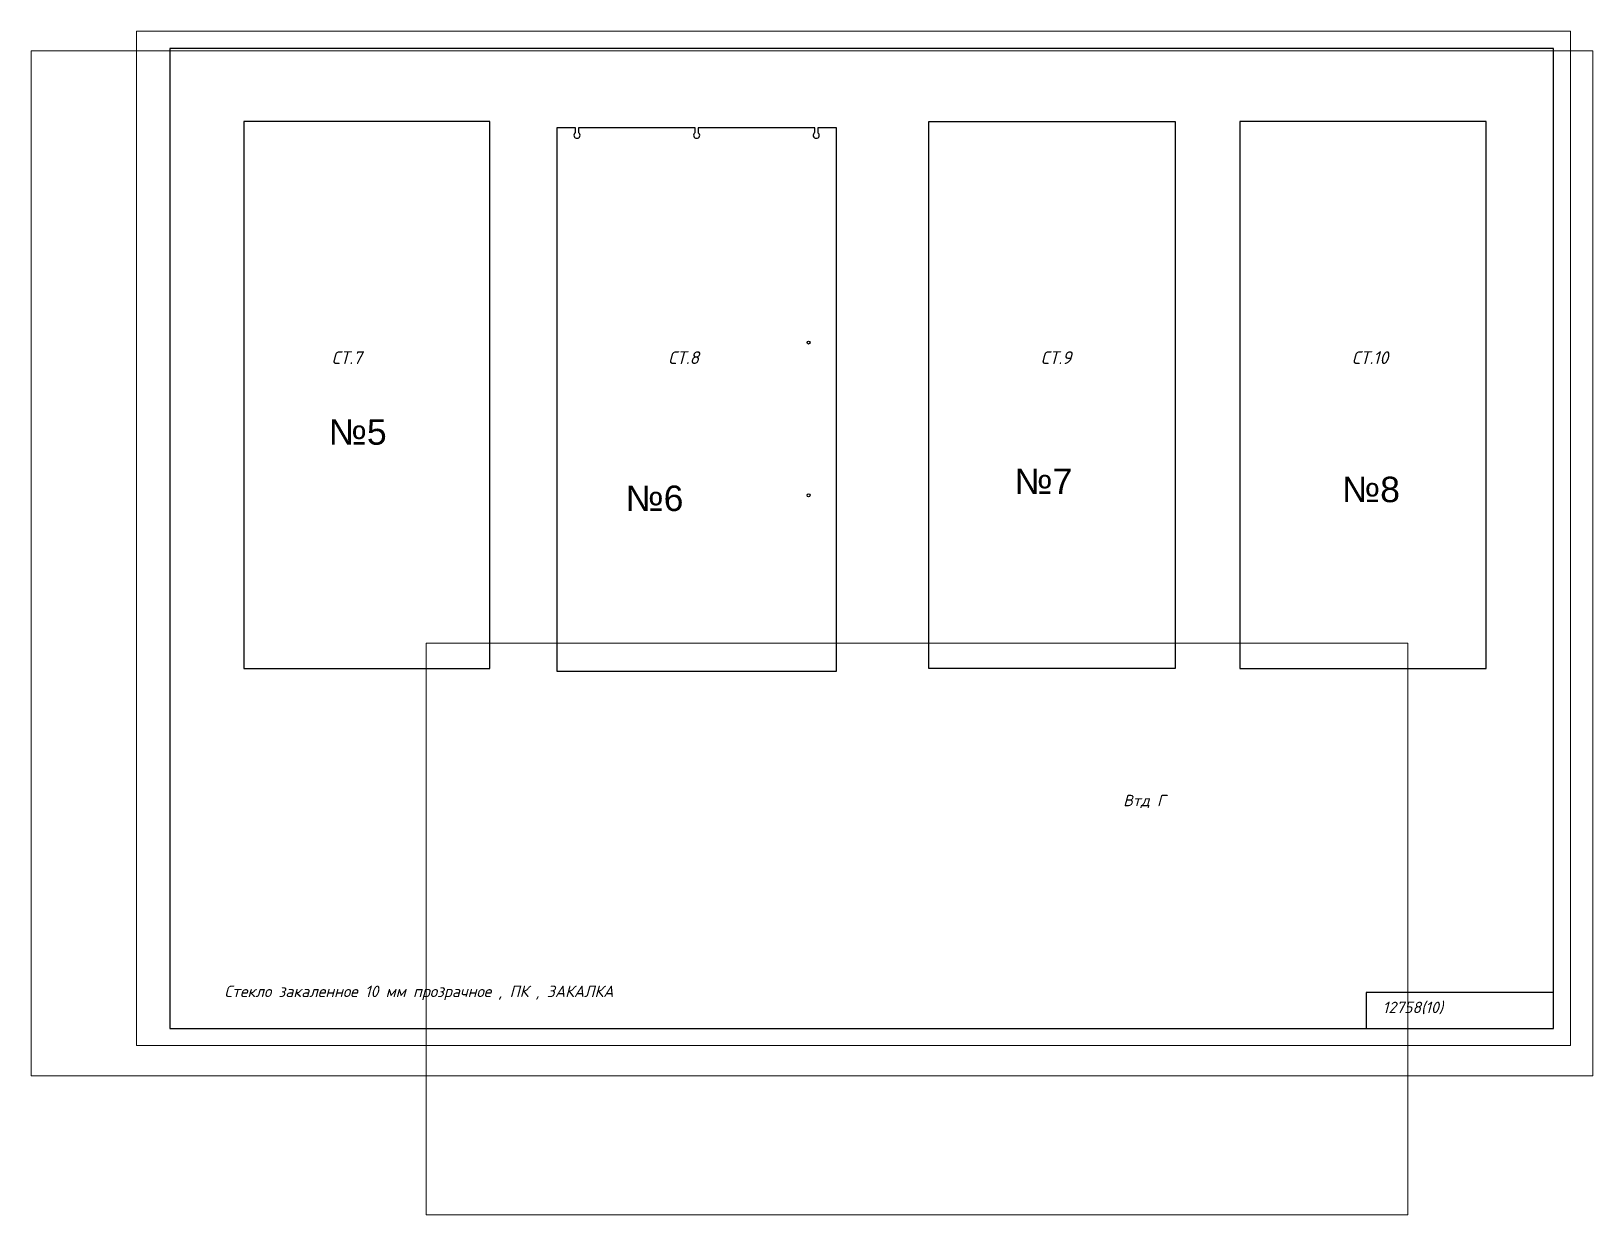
# Paper-space layout 'С2' of a CAD drawing. Header units: millimetres. Extents: x 3730 to 3998, y 271 to 474.
# The model-space entities are those that its viewports show. They can reach past a viewport. Long polylines and large blocks are cut down to what shows.
import ezdxf

# ---------------------------------------------------------------- set-up
doc = ezdxf.new("R2010")
doc.units = ezdxf.units.MM
doc.layers.add('PDF _Геометрия', color=250, linetype='Continuous')
doc.styles.add('MtX_Arial', font='')
doc.styles.get("Standard").update_dxf_attribs({"font": 'isocpeui.ttf'})
doc.styles.get('MtX_Arial').set_extended_font_data('Arial')

msp = doc.modelspace()

# ---------------------------------------------------------------- linework, layer by layer
for p, q in [((735943.3, 172483), (734977.3, 172483)), ((734977.3, 172483), (734977.3, 170334)), ((735943.3, 170334), (735943.3, 172483)), ((737668.8, 172483), (738637.3, 172483)), ((737668.8, 170334), (737668.8, 172483)), ((738637.3, 172483), (738637.3, 170334)), ((739859.8, 172483), (738891.3, 172483)), ((738891.3, 172483), (738891.3, 170334)), ((739859.8, 170334), (739859.8, 172483)), ((734977.3, 170334), (735943.3, 170334)), ((738637.3, 170334), (737668.8, 170334)), ((738891.3, 170334), (739859.8, 170334))]:
    msp.add_line(p, q)
at = {"ltscale": 2}
for p, q in [((736280.5, 172458), (736206.5, 172458)), ((736206.5, 172458), (736206.5, 170324)), ((736280.5, 172439.9), (736280.5, 172458)), ((736750.5, 172458), (736292.5, 172458)), ((736292.5, 172458), (736292.5, 172439.9)), ((736750.5, 172439.9), (736750.5, 172458)), ((737220.5, 172458), (736762.5, 172458)), ((736762.5, 172458), (736762.5, 172439.9)), ((737220.5, 172439.9), (737220.5, 172458)), ((737306.5, 172458), (737232.5, 172458)), ((737232.5, 172458), (737232.5, 172439.9)), ((737306.5, 170324), (737306.5, 172458)), ((736206.5, 170324), (737306.5, 170324))]:
    msp.add_line(p, q, dxfattribs=at)
for centre in [(737196.5, 171614.5), (737196.5, 171014.5)]:
    msp.add_circle(centre, 6)
for centre, radius, start, end in [((736286.5, 172429), 12, 122.57897, 57.42103), ((736279.5, 172439.9), 1, 302.57897, 360), ((736293.5, 172439.9), 1, 180, 237.42103), ((736756.5, 172429), 12, 122.57897, 57.42103), ((736749.5, 172439.9), 1, 302.57897, 360), ((736763.5, 172439.9), 1, 180, 237.42103), ((737226.5, 172429), 12, 122.57897, 57.42103), ((737219.5, 172439.9), 1, 302.57897, 360), ((737233.5, 172439.9), 1, 180, 237.42103)]:
    msp.add_arc(centre, radius, start, end, dxfattribs=at)

# ---------------------------------------------------------------- texts
for s, p in [('СТ.7', (735322.3, 171530.3)), ('СТ.8', (736644.8, 171530.3)), ('СТ.9', (738109.1, 171530.3)), ('СТ.10', (739331.7, 171530.3))]:
    msp.add_text(s, height=50).set_placement(p)
at = {"style": 'MtX_Arial'}
for s, p in [('№5', (735310.9, 171213.2)), ('№7', (738005.8, 171019.3)), ('№6', (736477.1, 170952.7)), ('№8', (739293.2, 170987.5))]:
    msp.add_text(s, height=100, dxfattribs=at).set_placement(p)

psp = doc.layouts.new('С2')

# ---------------------------------------------------------------- linework, layer by layer
psp.add_lwpolyline([(3959.49, 302.93), (3991.69, 302.93), (3991.69, 309.1), (3959.49, 309.1)], close=True)
at = {"layer": 'PDF _Геометрия', "color": 7, "lineweight": 18}
psp.add_lwpolyline([(3994.62, 299.99), (3747.98, 299.99), (3747.98, 474.4), (3994.62, 474.4)], close=True, dxfattribs=at)
at = {"layer": 'PDF _Геометрия', "color": 7, "lineweight": 25}
psp.add_lwpolyline([(3753.67, 471.46), (3753.67, 302.93), (3991.69, 302.93), (3991.69, 471.46)], close=True, dxfattribs=at)

# ---------------------------------------------------------------- texts
at = {"attachment_point": 1}
for s, insert, char_height, width in [('Втд Г', (3917.69, 343.09), 1.96, 56.233), ('Стекло закаленное 10 мм прозрачное , ПК , ЗАКАЛКА', (3763.08, 310.27), 1.9601, 131.3386), ('12758(10)', (3962.33, 307.51), 1.96, 56.233)]:
    psp.add_mtext(s, dxfattribs=dict(at, insert=insert, char_height=char_height, width=width))

# ---------------------------------------------------------------- viewports
at = {"layer": 'Defpoints', "ltscale": 20, "view_target_point": (730367.66, 170869.74)}
psp.add_viewport(center=(3864.16, 382.9), size=(268.63, 176.2783), view_center_point=(6842.33, -122.5), view_height=4027.2614, dxfattribs=at)
psp.add_viewport(center=(3882.2, 320.01), size=(168.88, 98.2807), view_center_point=(-2009.42, -6598.38), view_height=2330.7369, status=3, dxfattribs=at)

doc.saveas('drawing.dxf')
